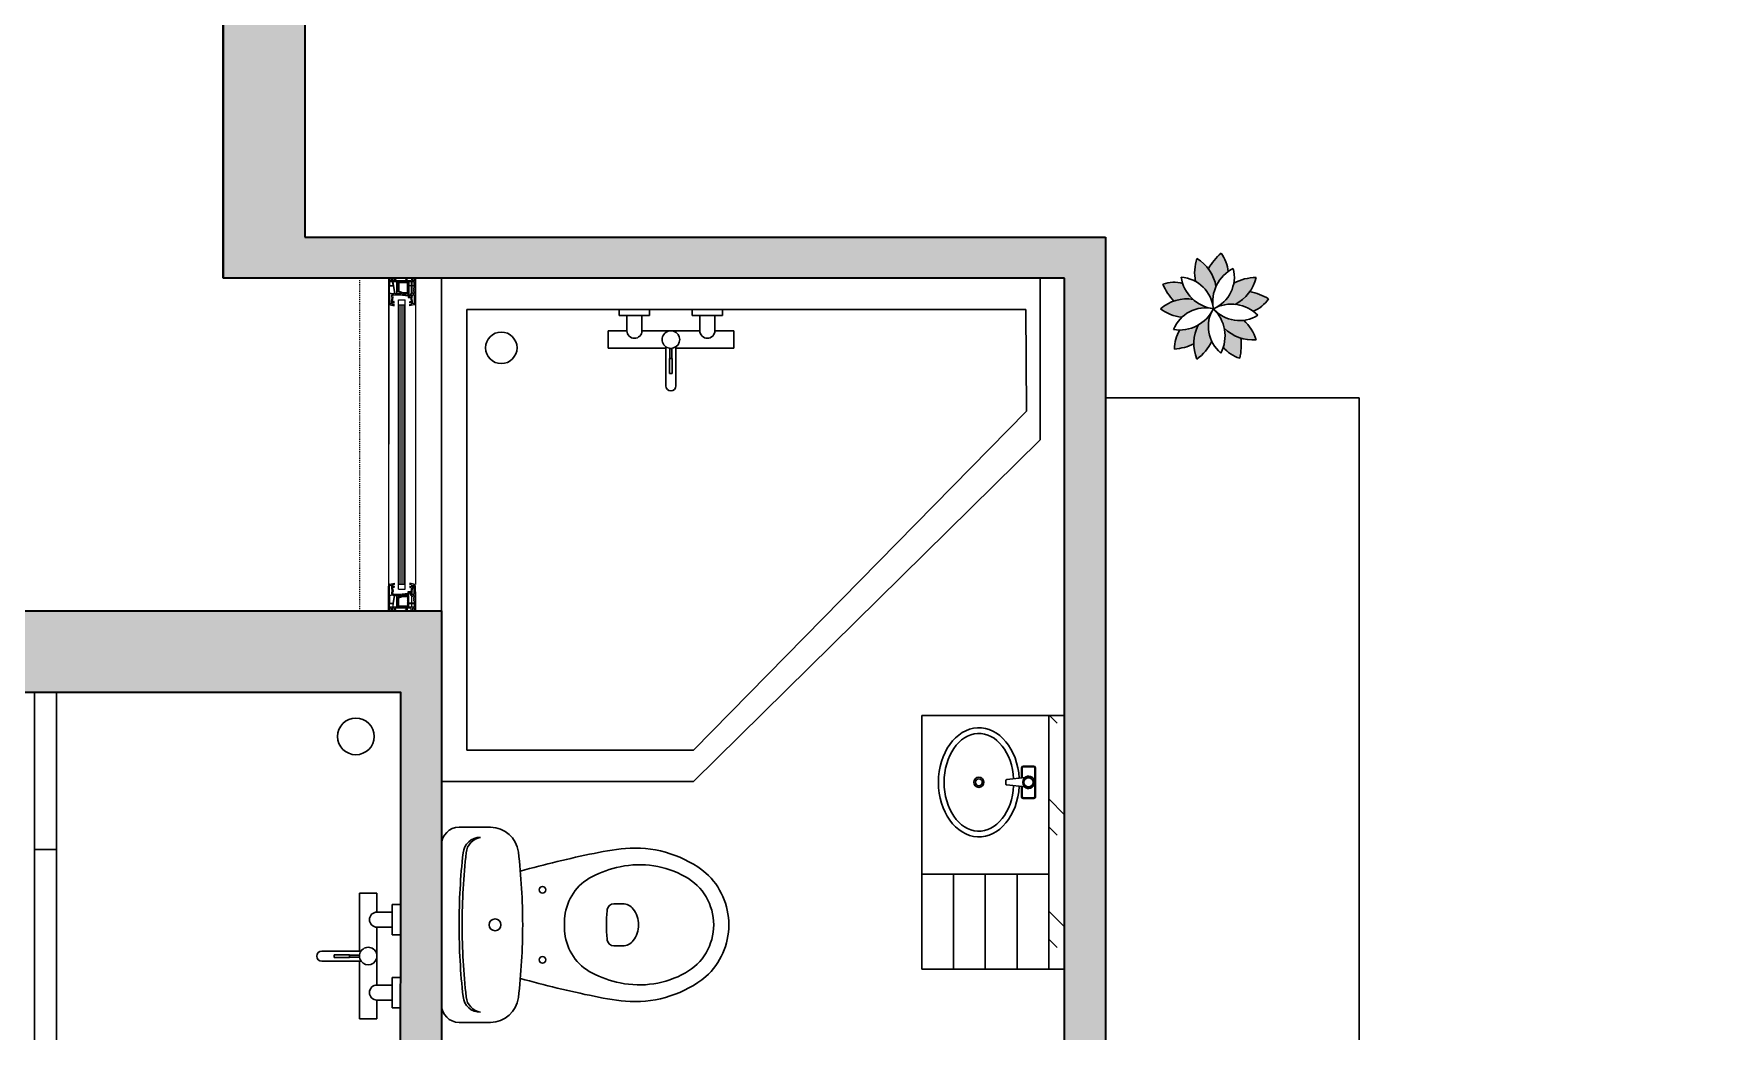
# Model space of a CAD drawing. Header units: millimetres. Extents: x 2258 to 5600, y 711 to 2563.
# Drawn here: x 2517.4 to 2677.2, y 2214.3 to 2308.7 of the extents above; entities that cross this region are included whole.
import ezdxf

# ---------------------------------------------------------------- set-up
doc = ezdxf.new("R2010")
doc.units = ezdxf.units.MM
doc.linetypes.add('HIDDENX2', pattern=[0.75, 0.5, -0.25])
for name, color, linetype, lineweight in [('HAT', 8, 'Continuous', 18), ('PQI-A-HIDN', 31, 'HIDDENX2', 9), ('PQI-A-IN-ELEV', 245, 'Continuous', 9), ('PQI-A-IN-FURN', 39, 'Continuous', 13), ('PQI-A-WALL', 30, 'Continuous', 50), ('PQI-A-WIN', 140, 'Continuous', 13), ('WAL', 7, 'Continuous', 30)]:
    doc.layers.add(name, color=color, linetype=linetype, lineweight=lineweight)

# ---------------------------------------------------------------- blocks, each defined once
blk = doc.blocks.new('*U98')
at = {"ltscale": 10}
for p, q in [((-197.6, 33.1), (-244.6, 33.1)), ((-244.6, 33.1), (-244.6, 31.2)), ((-244.6, 33.1), (-184, 33.1)), ((-244.6, 31.2), (-242.4, 30.4)), ((-242.4, 25.9), (-244.6, 25.1)), ((-244.6, 25.1), (-244.6, 23.6)), ((-244.6, 12.1), (-244.6, 9.6)), ((-244.1, 23.1), (-238.6, 23.1)), ((-238.6, 12.6), (-244.1, 12.6)), ((-243.6, 8.6), (-242.1, 8.6)), ((-242.1, 8.6), (-242.1, 10.6)), ((-242.1, 10.6), (-238.6, 10.6)), ((-240.6, 30.7), (-238.6, 30.7)), ((-238.6, 25.6), (-240.6, 25.6)), ((-238.1, 30.2), (-238.1, 26.1)), ((-238.1, 22.6), (-238.1, 13.1)), ((-238.1, 10.1), (-238.1, -15.9)), ((-235.5, 23.2), (-235.5, 16.9)), ((-235.5, 15.7), (-235.5, -11.7)), ((-226.5, 23.5), (-235.2, 23.5)), ((-235.2, 16.6), (-226.5, 16.6)), ((-206.7, 16), (-235.2, 16)), ((-226.2, 16.9), (-226.2, 23.2)), ((-225.6, 23.2), (-225.6, 16.9)), ((-206.7, 23.5), (-225.3, 23.5)), ((-225.3, 16.6), (-203, 16.6)), ((-206.4, 13.9), (-206.4, 15.7)), ((-206.4, -2.2), (-204.9, 1.7)), ((-205.7, 7.9), (-204.1, 7.9)), ((-204.6, 6.4), (-205.7, 6.4)), ((-205.6, 15.7), (-205.6, 13.9)), ((-203.5, 16), (-205.3, 16)), ((-204.9, 1.7), (-204.6, 6.4)), ((-203.8, 23.3), (-203.8, 30.2)), ((-203.8, 30.2), (-184, 30.2)), ((-203.8, 8.2), (-203.2, 15.7)), ((-203.8, -2.6), (-202.4, 1.1)), ((-201.8, 22.8), (-203.3, 22.8)), ((-201.5, 20.2), (-203.3, 20.2)), ((-202.4, 1.1), (-200.7, 15.1)), ((-201.8, 22.8), (-196.2, 24.4)), ((-199.9, 20.7), (-201.4, 20.3)), ((-200.1, 15.6), (-197.2, 15.1)), ((-199.2, 18.4), (-199.2, 20.2)), ((-196.5, 24.5), (-197.8, 25.1)), ((-188.5, 23.3), (-196.6, 21.8)), ((-196.6, 15.6), (-196.6, 21.8)), ((-187.8, 25.9), (-196.2, 24.4)), ((517.2, 8), (-191.3, 8)), ((-191.3, -8), (-191.3, 8)), ((-187.1, 19.5), (-188, 22.9)), ((-181.6, 25.9), (-187.7, 25.9)), ((-184.3, 19.1), (-186.6, 19.1)), ((-185.8, 23.1), (-185.2, 20.9)), ((-181.9, 23.7), (-185.3, 23.7)), ((-184.9, 20.6), (-183.9, 20.6)), ((-183.7, 20.2), (-184.3, 19.1)), ((-181.9, 28.6), (-181.3, 26.3)), ((-180, 19.1), (-180.6, 20.2)), ((-180.3, 20.6), (-179.4, 20.6)), ((-176.9, 19.1), (-180, 19.1)), ((-179.3, -8), (-179.3, 8)), ((-179.1, 29.4), (-176.7, 19.5)), ((505, 29.4), (502.5, 19.5)), ((502.8, 19.1), (505.9, 19.1)), ((505.2, -8), (505.2, 8)), ((506.2, 20.6), (505.3, 20.6)), ((505.9, 19.1), (506.5, 20.2)), ((507.8, 28.6), (507.2, 26.3)), ((507.5, 25.9), (513.6, 25.9)), ((507.8, 23.7), (511.2, 23.7)), ((509.6, 20.2), (510.2, 19.1)), ((570.5, 33.1), (509.8, 33.1)), ((529.7, 30.2), (509.8, 30.2)), ((510.8, 20.6), (509.8, 20.6)), ((510.2, 19.1), (512.5, 19.1)), ((511.6, 23.1), (511.1, 20.9)), ((513, 19.5), (513.8, 22.9)), ((513.7, 25.9), (522.1, 24.4)), ((514.4, 23.3), (522.5, 21.8)), ((517.2, -8), (517.2, 8)), ((527.7, 22.8), (522.1, 24.4)), ((522.4, 24.5), (523.7, 25.1)), ((522.5, 15.6), (522.5, 21.8)), ((526, 15.6), (523.1, 15.1)), ((523.5, 33.1), (570.5, 33.1)), ((525.1, 18.4), (525.1, 20.2)), ((525.8, 20.7), (527.3, 20.3)), ((528.2, 1.1), (526.6, 15.1)), ((527.4, 20.2), (529.2, 20.2)), ((527.7, 22.8), (529.2, 22.8)), ((529.7, -2.6), (528.2, 1.1)), ((551.2, 16.6), (528.9, 16.6)), ((529.6, 8.2), (529.1, 15.7)), ((529.4, 16), (531.2, 16)), ((529.7, 23.3), (529.7, 30.2)), ((531.6, 7.9), (529.9, 7.9)), ((530.5, 6.4), (531.6, 6.4)), ((530.8, 1.7), (530.5, 6.4)), ((532.3, -2.2), (530.8, 1.7)), ((531.5, 15.7), (531.5, 13.9)), ((532.3, 13.9), (532.3, 15.7)), ((532.6, 23.5), (551.2, 23.5)), ((532.6, 16), (561.1, 16)), ((551.5, 23.2), (551.5, 16.9)), ((552.1, 16.9), (552.1, 23.2)), ((552.4, 23.5), (561.1, 23.5)), ((561.1, 16.6), (552.4, 16.6)), ((561.4, 23.2), (561.4, 16.9)), ((561.4, 15.7), (561.4, -11.7)), ((564, 30.2), (564, 26.1)), ((564, 22.6), (564, 13.1)), ((564, 10.1), (564, -15.9)), ((566.5, 30.7), (564.5, 30.7)), ((564.5, 25.6), (566.5, 25.6)), ((570, 23.1), (564.5, 23.1)), ((564.5, 12.6), (570, 12.6)), ((568, 10.6), (564.5, 10.6)), ((568, 8.6), (568, 10.6)), ((569.5, 8.6), (568, 8.6)), ((570.5, 31.2), (568.3, 30.4)), ((568.3, 25.9), (570.5, 25.1)), ((570.5, 33.1), (570.5, 31.2)), ((570.5, 25.1), (570.5, 23.6)), ((570.5, 12.1), (570.5, 9.6)), ((-244.6, -15.4), (-244.6, -17.8)), ((-244.6, -17.8), (-242.4, -18.6)), ((-242.4, -23.1), (-244.6, -23.9)), ((-244.6, -23.9), (-244.6, -24.8)), ((-244.6, -24.8), (-242.4, -25.6)), ((-242.4, -30.1), (-244.6, -30.9)), ((-244.6, -30.9), (-244.6, -32.9)), ((-244.6, -32.9), (-184, -32.9)), ((-242.1, -14.4), (-243.6, -14.4)), ((-242.1, -16.4), (-242.1, -14.4)), ((-238.6, -16.4), (-242.1, -16.4)), ((-240.6, -18.4), (-238.6, -18.4)), ((-238.6, -23.4), (-240.6, -23.4)), ((-240.6, -25.4), (-238.6, -25.4)), ((-238.6, -30.4), (-240.6, -30.4)), ((-238.1, -18.9), (-238.1, -22.9)), ((-238.1, -25.9), (-238.1, -29.9)), ((-235.5, -12.9), (-235.5, -22.1)), ((-235.2, -12), (-226.5, -12)), ((-206.7, -12.6), (-235.2, -12.6)), ((-235.2, -22.4), (-206.7, -16.9)), ((-226.2, -11.7), (-226.2, -10.3)), ((-225.6, -10.3), (-225.6, -11.7)), ((-225.3, -12), (-206.7, -12)), ((-205.5, -23.3), (-206.6, -29.6)), ((-206.4, -11.7), (-206.4, -2.3)), ((-206.4, -16.6), (-206.4, -12.9)), ((-206.3, -30), (-184, -30)), ((-203.8, -19.4), (-203.8, -2.8)), ((-196.9, -21.6), (-198.9, -22.5)), ((-196.5, -24.2), (-197.8, -24.8)), ((-188.5, -23), (-196.6, -21.6)), ((-187.8, -25.7), (-196.2, -24.2)), ((517.2, -8), (-191.3, -8)), ((-187.1, -19.2), (-188, -22.6)), ((-181.6, -25.7), (-187.7, -25.7)), ((-184.3, -18.9), (-186.6, -18.9)), ((-185.8, -22.8), (-185.2, -20.6)), ((-181.9, -23.5), (-185.3, -23.5)), ((-184.9, -20.4), (-183.9, -20.4)), ((-183.7, -19.9), (-184.3, -18.9)), ((-181.9, -28.4), (-181.3, -26)), ((-180, -18.9), (-180.6, -19.9)), ((-180.3, -20.4), (-179.4, -20.4)), ((-176.9, -18.9), (-180, -18.9)), ((-179.1, -29.1), (-176.7, -19.2)), ((505, -29.1), (502.5, -19.2)), ((502.8, -18.9), (505.9, -18.9)), ((506.2, -20.4), (505.3, -20.4)), ((505.9, -18.9), (506.5, -19.9)), ((507.8, -28.4), (507.2, -26)), ((507.5, -25.7), (513.6, -25.7)), ((507.8, -23.5), (511.2, -23.5)), ((509.6, -19.9), (510.2, -18.9)), ((510.8, -20.4), (509.8, -20.4)), ((532.2, -30), (509.8, -30)), ((570.5, -32.9), (509.8, -32.9)), ((510.2, -18.9), (512.5, -18.9)), ((511.6, -22.8), (511.1, -20.6)), ((513, -19.2), (513.8, -22.6)), ((513.7, -25.7), (522.1, -24.2)), ((514.4, -23), (522.4, -21.6)), ((522.4, -24.2), (523.7, -24.8)), ((522.7, -21.6), (524.8, -22.5)), ((529.7, -19.4), (529.7, -2.8)), ((531.4, -23.3), (532.5, -29.6)), ((532.3, -11.7), (532.3, -2.3)), ((532.3, -16.6), (532.3, -12.9)), ((551.2, -12), (532.6, -12)), ((532.6, -12.6), (561.1, -12.6)), ((561.1, -22.4), (532.6, -16.9)), ((551.5, -10.3), (551.5, -11.7)), ((552.1, -11.7), (552.1, -10.3)), ((561.1, -12), (552.4, -12)), ((561.4, -12.9), (561.4, -22.1)), ((564, -18.9), (564, -22.9)), ((564, -25.9), (564, -29.9)), ((564.5, -16.4), (568, -16.4)), ((566.5, -18.4), (564.5, -18.4)), ((564.5, -23.4), (566.5, -23.4)), ((566.5, -25.4), (564.5, -25.4)), ((564.5, -30.4), (566.5, -30.4)), ((568, -16.4), (568, -14.4)), ((568, -14.4), (569.5, -14.4)), ((570.5, -17.8), (568.3, -18.6)), ((568.3, -23.1), (570.5, -23.9)), ((570.5, -24.8), (568.3, -25.6)), ((568.3, -30.1), (570.5, -30.9)), ((570.5, -15.4), (570.5, -17.8)), ((570.5, -23.9), (570.5, -24.8)), ((570.5, -30.9), (570.5, -32.9))]:
    blk.add_line(p, q, dxfattribs=at)
for p, q in [((-235.5, 29.9), (-235.5, 24.4)), ((-226.5, 30.2), (-235.2, 30.2)), ((-235.2, 24.1), (-226.5, 24.1)), ((-235, 15.5), (-209.7, 15.5)), ((-235, 13.5), (-235, 15.5)), ((-235, 14.4), (-234, 15.5)), ((-235, 13.1), (-233, 15.1)), ((-235, 11.7), (-233, 13.7)), ((-209.7, 13.5), (-235, 13.5)), ((-235, -6.8), (-235, 13.2)), ((-235, 13.2), (-233, 13.2)), ((-235, 13), (-234.8, 13.2)), ((-235, 11.6), (-233.4, 13.2)), ((-235, 10.2), (-233, 12.2)), ((-235, 10.1), (-233, 12.1)), ((-235, 8.8), (-233, 10.8)), ((-235, 8.7), (-233, 10.7)), ((-235, 7.4), (-233, 9.4)), ((-235, 7.3), (-233, 9.3)), ((-235, 6), (-233, 8)), ((-235, 4.6), (-233, 6.6)), ((-235, 3.2), (-233, 5.2)), ((-235, 1.8), (-233, 3.8)), ((-235, 0.3), (-233, 2.3)), ((-235, -1.1), (-233, 0.9)), ((-234.5, 13.5), (-232.5, 15.5)), ((-233.1, 13.5), (-231.1, 15.5)), ((-233, 13.2), (-233, -6.8)), ((-231.7, 13.5), (-229.7, 15.5)), ((-230.3, 13.5), (-228.3, 15.5)), ((-228.9, 13.5), (-226.9, 15.5)), ((-227.5, 13.5), (-225.5, 15.5)), ((-226.2, 24.4), (-226.2, 29.9)), ((-226.1, 13.5), (-224.1, 15.5)), ((-225.6, 29.9), (-225.6, 24.4)), ((-219.6, 30.2), (-225.3, 30.2)), ((-225.3, 24.1), (-206.7, 24.1)), ((-224.6, 13.5), (-222.6, 15.5)), ((-223.2, 13.5), (-221.2, 15.5)), ((-221.8, 13.5), (-219.8, 15.5)), ((-220.4, 13.5), (-218.4, 15.5)), ((-219.6, 29.6), (-219.6, 30.2)), ((-219, 13.5), (-217, 15.5)), ((-217.6, 13.5), (-215.6, 15.5)), ((-214.6, 30.2), (-216.6, 30.2)), ((-216.6, 30.2), (-216.6, 29.6)), ((-216.2, 13.5), (-214.2, 15.5)), ((-214.7, 13.5), (-212.7, 15.5)), ((-214.6, 29.6), (-214.6, 30.2)), ((-213.3, 13.5), (-211.3, 15.5)), ((-212.2, -7.1), (-209.1, 2.7)), ((-211.9, 13.5), (-209.9, 15.5)), ((-206.7, 30.2), (-211.6, 30.2)), ((-211.6, 30.2), (-211.6, 29.6)), ((-210.6, -2.1), (-207.5, 1)), ((-210.5, 13.5), (-208.7, 15.3)), ((-207.2, 2), (-210.3, -7.7)), ((-209.9, 0), (-207, 2.9)), ((-209.3, 13.3), (-207.9, 14.7)), ((-209.3, 13.3), (-207.9, 14.7)), ((-209.3, 2.1), (-207, 4.3)), ((-209, 12.2), (-207, 14.2)), ((-209, 12.1), (-207.3, 13.9)), ((-209, 2.9), (-209, 12.8)), ((-209, 10.8), (-207, 12.8)), ((-209, 10.7), (-207, 12.7)), ((-209, 9.4), (-207, 11.4)), ((-209, 9.3), (-207, 11.3)), ((-209, 8), (-207, 10)), ((-209, 7.9), (-207, 9.9)), ((-209, 6.5), (-207, 8.5)), ((-209, 6.4), (-207, 8.4)), ((-209, 5.1), (-207, 7.1)), ((-209, 3.7), (-207, 5.7)), ((-207, 12.8), (-207, 2.9)), ((-206.9, 27.6), (-206.7, 27.6)), ((-206.7, 24.6), (-206.9, 24.6)), ((-206.4, 27.9), (-206.4, 29.9)), ((532.3, 27.9), (532.3, 29.9)), ((532.6, 30.2), (537.5, 30.2)), ((532.8, 27.6), (532.6, 27.6)), ((532.6, 24.6), (532.8, 24.6)), ((551.2, 24.1), (532.6, 24.1)), ((534.9, 12.2), (532.9, 14.2)), ((532.9, 12.8), (532.9, 2.9)), ((534.9, 10.8), (532.9, 12.8)), ((534.9, 10.7), (532.9, 12.7)), ((534.9, 9.4), (532.9, 11.4)), ((534.9, 9.3), (532.9, 11.3)), ((534.9, 8), (532.9, 10)), ((534.9, 7.9), (532.9, 9.9)), ((534.9, 6.5), (532.9, 8.5)), ((534.9, 6.4), (532.9, 8.4)), ((534.9, 5.1), (532.9, 7.1)), ((534.9, 3.7), (532.9, 5.7)), ((535.1, 2.1), (532.9, 4.3)), ((535.8, 0), (532.9, 2.9)), ((533.1, 2), (536.2, -7.7)), ((534.9, 12.1), (533.2, 13.9)), ((536.5, -2.1), (533.4, 1)), ((535.2, 13.3), (533.7, 14.7)), ((535.2, 13.3), (533.8, 14.7)), ((536.4, 13.5), (534.6, 15.3)), ((534.9, 2.9), (534.9, 12.8)), ((538.1, -7.1), (535, 2.7)), ((560.9, 15.5), (535.6, 15.5)), ((535.6, 13.5), (560.9, 13.5)), ((537.8, 13.5), (535.8, 15.5)), ((539.2, 13.5), (537.2, 15.5)), ((537.5, 30.2), (537.5, 29.6)), ((540.6, 13.5), (538.6, 15.5)), ((542, 13.5), (540, 15.5)), ((540.5, 29.6), (540.5, 30.2)), ((540.5, 30.2), (542.5, 30.2)), ((543.5, 13.5), (541.5, 15.5)), ((542.5, 30.2), (542.5, 29.6)), ((544.9, 13.5), (542.9, 15.5)), ((546.3, 13.5), (544.3, 15.5)), ((545.5, 29.6), (545.5, 30.2)), ((545.5, 30.2), (551.2, 30.2)), ((547.7, 13.5), (545.7, 15.5)), ((549.1, 13.5), (547.1, 15.5)), ((550.5, 13.5), (548.5, 15.5)), ((551.9, 13.5), (549.9, 15.5)), ((553.4, 13.5), (551.4, 15.5)), ((551.5, 29.9), (551.5, 24.4)), ((552.1, 24.4), (552.1, 29.9)), ((552.4, 30.2), (561.1, 30.2)), ((561.1, 24.1), (552.4, 24.1)), ((554.8, 13.5), (552.8, 15.5)), ((556.2, 13.5), (554.2, 15.5)), ((557.6, 13.5), (555.6, 15.5)), ((559, 13.5), (557, 15.5)), ((560.4, 13.5), (558.4, 15.5)), ((560.9, 13.1), (558.9, 15.1)), ((560.9, 11.7), (558.9, 13.7)), ((560.9, 13.2), (558.9, 13.2)), ((558.9, 13.2), (558.9, -6.8)), ((560.9, 10.2), (558.9, 12.2)), ((560.9, 10.1), (558.9, 12.1)), ((560.9, 8.8), (558.9, 10.8)), ((560.9, 8.7), (558.9, 10.7)), ((560.9, 7.4), (558.9, 9.4)), ((560.9, 7.3), (558.9, 9.3)), ((560.9, 6), (558.9, 8)), ((560.9, 4.6), (558.9, 6.6)), ((560.9, 3.2), (558.9, 5.2)), ((560.9, 1.8), (558.9, 3.8)), ((560.9, 0.3), (558.9, 2.3)), ((560.9, -1.1), (558.9, 0.9)), ((560.9, 11.6), (559.3, 13.2)), ((560.9, 14.4), (559.8, 15.5)), ((560.9, 13), (560.7, 13.2)), ((560.9, 13.5), (560.9, 15.5)), ((560.9, -6.8), (560.9, 13.2)), ((561.4, 29.9), (561.4, 24.4)), ((-235.5, -23.6), (-235.5, -29.7)), ((-226.9, -21.7), (-235.3, -23.3)), ((-235.2, -30), (-226.8, -30)), ((-235, -2.5), (-233, -0.5)), ((-235, -3.9), (-233, -1.9)), ((-235, -5.3), (-233, -3.3)), ((-235, -6.7), (-233, -4.7)), ((-234.8, -7.9), (-233, -6.1)), ((-234.2, -8.8), (-232.8, -7.3)), ((-233.4, -9.3), (-231.6, -7.5)), ((-232.3, -7.5), (-212.9, -7.5)), ((-212.9, -9.5), (-232.3, -9.5)), ((-232.2, -9.5), (-230.2, -7.5)), ((-230.8, -9.5), (-228.8, -7.5)), ((-229.4, -9.5), (-227.4, -7.5)), ((-228, -9.5), (-226, -7.5)), ((-226.5, -9.5), (-224.5, -7.5)), ((-226.5, -29.7), (-226.5, -22)), ((-225.6, -29.7), (-225.6, -21.7)), ((-225.4, -21.4), (-206.8, -17.8)), ((-207.6, -30), (-225.3, -30)), ((-225.1, -9.5), (-223.1, -7.5)), ((-223.7, -9.5), (-221.7, -7.5)), ((-222.3, -9.5), (-220.3, -7.5)), ((-220.9, -9.5), (-218.9, -7.5)), ((-219.5, -9.5), (-217.5, -7.5)), ((-218.1, -9.5), (-216.1, -7.5)), ((-216.6, -9.5), (-214.6, -7.5)), ((-215.2, -9.5), (-213.2, -7.5)), ((-213.8, -9.5), (-209.6, -5.3)), ((-212.3, -9.5), (-210.2, -7.4)), ((-212, -6.3), (-208.9, -3.2)), ((-211.3, -4.2), (-208.2, -1.1)), ((-205.9, -22), (-207.3, -29.7)), ((-206.4, -18.1), (-206.4, -19.4)), ((531.8, -22), (533.1, -29.7)), ((532.3, -18.1), (532.3, -19.4)), ((551.3, -21.4), (532.7, -17.8)), ((533.4, -30), (551.2, -30)), ((537.2, -4.2), (534.1, -1.1)), ((537.9, -6.3), (534.8, -3.2)), ((539.7, -9.5), (535.4, -5.3)), ((538.2, -9.5), (536.1, -7.4)), ((558.2, -7.5), (538.8, -7.5)), ((538.8, -9.5), (558.2, -9.5)), ((541.1, -9.5), (539.1, -7.5)), ((542.5, -9.5), (540.5, -7.5)), ((543.9, -9.5), (541.9, -7.5)), ((545.3, -9.5), (543.3, -7.5)), ((546.8, -9.5), (544.8, -7.5)), ((548.2, -9.5), (546.2, -7.5)), ((549.6, -9.5), (547.6, -7.5)), ((551, -9.5), (549, -7.5)), ((552.4, -9.5), (550.4, -7.5)), ((551.5, -29.7), (551.5, -21.7)), ((553.8, -9.5), (551.8, -7.5)), ((552.4, -29.7), (552.4, -22)), ((561.1, -30), (552.7, -30)), ((552.8, -21.7), (561.2, -23.3)), ((555.2, -9.5), (553.2, -7.5)), ((556.7, -9.5), (554.7, -7.5)), ((558.1, -9.5), (556.1, -7.5)), ((559.3, -9.3), (557.5, -7.5)), ((560.1, -8.8), (558.7, -7.3)), ((560.9, -2.5), (558.9, -0.5)), ((560.9, -3.9), (558.9, -1.9)), ((560.9, -5.3), (558.9, -3.3)), ((560.9, -6.7), (558.9, -4.7)), ((560.7, -7.9), (558.9, -6.1)), ((561.4, -23.6), (561.4, -29.7))]:
    blk.add_line(p, q)
at = {"ltscale": 100}
for p, q in [((-179.3, 5), (505.2, 5)), ((-179.3, 0), (505.2, 0)), ((-179.3, -5), (505.2, -5))]:
    blk.add_line(p, q, dxfattribs=at)
at = {"ltscale": 10}
for centre, radius, start, end in [((-244.1, 23.6), 0.5, 180, 270), ((-244.1, 12.1), 0.5, 90, 180), ((-243.6, 9.6), 1, 180, 270), ((-242.1, 31.4), 1, 250, 293.8955), ((-242.1, 24.9), 1, 66.1045, 110), ((-240.6, 28.2), 2.5, 90, 113.8955), ((-240.6, 28.1), 2.5, 246.1045, 270), ((-238.6, 30.2), 0.5, 0, 90), ((-238.6, 26.1), 0.5, 270, 0), ((-238.6, 22.6), 0.5, 0, 90), ((-238.6, 13.1), 0.5, 270, 0), ((-238.6, 10.1), 0.5, 0, 90), ((-235.2, 23.2), 0.3, 90, 180), ((-235.2, 16.9), 0.3, 180, 270), ((-235.2, 15.7), 0.3, 90, 180), ((-226.5, 23.2), 0.3, 0, 90), ((-226.5, 16.9), 0.3, 270, 360), ((-225.3, 23.2), 0.3, 90, 180), ((-225.3, 16.9), 0.3, 180, 270), ((-206.7, 23.2), 0.3, 1.6854, 90), ((-206.7, 15.7), 0.3, 0, 90), ((-203.3, 23.3), 3.1, 181.6854, 270), ((-206, 13.9), 0.4, 180, 0), ((-205.7, 7.1), 0.75, 90, 270), ((-205.3, 15.7), 0.3, 90, 180), ((-204.1, 8.2), 0.3, 270, 356), ((-200.3, 19.6), 6, 65.2313, 125.6853), ((-203.3, 23.3), 0.5, 180, 270), ((-203.5, 15.7), 0.3, 356, 90), ((-203, 16.9), 0.3, 270, 326.3748), ((-200.2, 15.1), 3.1, 79.1758, 146.3748), ((-201.5, 20.7), 0.5, 270, 286), ((-200.2, 15.1), 0.5, 82, 176), ((-199.7, 20.2), 0.5, 0, 106), ((-199.5, 18.4), 0.3, 259.1758, 0), ((-197.1, 15.6), 0.5, 261.547, 0), ((-196.3, 24.9), 0.5, 245.2313, 280), ((-188.5, 22.8), 0.5, 14, 100), ((-187.7, 25.4), 0.5, 90, 100), ((-187.7, 25.4), 0.5, 90, 100), ((-186.6, 19.6), 0.5, 194, 270), ((-185.3, 23.2), 0.5, 90, 194), ((-184.9, 20.9), 0.3, 194, 270), ((-184, 28.1), 5, 14, 90), ((-184, 28.1), 2.1, 14, 90), ((-183.9, 20.3), 0.3, 330, 90), ((-181.9, 20.9), 2.8, 0, 90), ((-181.6, 26.2), 0.3, 270, 14), ((-180.3, 20.3), 0.3, 90, 210), ((-179.4, 20.9), 0.3, 270, 0), ((-176.9, 19.4), 0.3, 270, 14), ((502.8, 19.4), 0.3, 166, 270), ((509.8, 28.1), 5, 90, 166), ((507.8, 20.9), 2.8, 90, 180), ((505.3, 20.9), 0.3, 180, 270), ((506.2, 20.3), 0.3, 330, 90), ((507.5, 26.2), 0.3, 166, 270), ((509.8, 28.1), 2.1, 90, 166), ((509.8, 20.3), 0.3, 90, 210), ((510.8, 20.9), 0.3, 270, 346), ((511.2, 23.2), 0.5, 346, 90), ((512.5, 19.6), 0.5, 270, 346), ((513.6, 25.4), 0.5, 80, 90), ((513.6, 25.4), 0.5, 80, 90), ((514.3, 22.8), 0.5, 80, 166), ((522.2, 24.9), 0.5, 260, 294.7687), ((523, 15.6), 0.5, 180, 278.453), ((526.2, 19.6), 6, 54.3147, 114.7687), ((525.6, 20.2), 0.5, 74, 180), ((525.4, 18.4), 0.3, 180, 280.8242), ((526.1, 15.1), 3.1, 33.6252, 100.8242), ((526.1, 15.1), 0.5, 4, 98), ((527.4, 20.7), 0.5, 254, 270), ((528.9, 16.9), 0.3, 213.6252, 270), ((529.4, 15.7), 0.3, 90, 184), ((529.2, 23.3), 0.5, 270, 0), ((529.2, 23.3), 3.1, 270, 358.3146), ((529.9, 8.2), 0.3, 184, 270), ((531.2, 15.7), 0.3, 0, 90), ((531.9, 13.9), 0.4, 180, 0), ((531.6, 7.1), 0.75, 270, 90), ((532.6, 23.2), 0.3, 90, 178.3146), ((532.6, 15.7), 0.3, 90, 180), ((551.2, 23.2), 0.3, 0, 90), ((551.2, 16.9), 0.3, 270, 0), ((552.4, 23.2), 0.3, 90, 180), ((552.4, 16.9), 0.3, 180, 270), ((561.1, 23.2), 0.3, 0, 90), ((561.1, 16.9), 0.3, 270, 360), ((561.1, 15.7), 0.3, 0, 90), ((564.5, 30.2), 0.5, 90, 180), ((564.5, 26.1), 0.5, 180, 270), ((564.5, 22.6), 0.5, 90, 180), ((564.5, 13.1), 0.5, 180, 270), ((564.5, 10.1), 0.5, 90, 180), ((566.5, 28.2), 2.5, 66.1045, 90), ((566.5, 28.1), 2.5, 270, 293.8955), ((567.9, 31.4), 1, 246.1045, 290), ((567.9, 24.9), 1, 70, 113.8955), ((569.5, 9.6), 1, 270, 0), ((570, 23.6), 0.5, 270, 0), ((570, 12.1), 0.5, 0, 90), ((-243.6, -15.4), 1, 90, 180), ((-242.1, -17.7), 1, 250, 293.8955), ((-242.1, -24.1), 1, 66.1045, 110), ((-242.1, -24.7), 1, 250, 293.8955), ((-242.1, -31.1), 1, 66.1045, 110), ((-240.6, -20.9), 2.5, 90, 113.8955), ((-240.6, -20.9), 2.5, 246.1045, 270), ((-240.6, -27.9), 2.5, 90, 113.8955), ((-240.6, -27.9), 2.5, 246.1045, 270), ((-238.6, -15.9), 0.5, 270, 0), ((-238.6, -18.9), 0.5, 0, 90), ((-238.6, -22.9), 0.5, 270, 0), ((-238.6, -25.9), 0.5, 0, 90), ((-238.6, -29.9), 0.5, 270, 0), ((-235.2, -11.7), 0.3, 180, 270), ((-235.2, -12.9), 0.3, 90, 180), ((-235.2, -22.1), 0.3, 180, 280.8928), ((-226.5, -11.7), 0.3, 270, 0), ((-225.9, -10.3), 0.3, 90, 180), ((-225.9, -10.3), 0.3, 0, 90), ((-225.3, -11.7), 0.3, 180, 270), ((-206.7, -11.7), 0.3, 270, 0), ((-206.7, -12.9), 0.3, 0, 90), ((-206.7, -16.6), 0.3, 280.8928, 0), ((-206.3, -29.7), 0.3, 170, 270), ((-206.1, -2.3), 0.3, 159, 180), ((-205.2, -23.3), 0.3, 39.1553, 170), ((-200.3, -19.4), 6, 219.1553, 294.7687), ((-203.3, -2.8), 0.5, 159, 180), ((-200.3, -19.4), 3.5, 180, 294.7236), ((-196.6, -22.1), 0.5, 80, 114.7236), ((-196.3, -24.7), 0.5, 80, 114.7687), ((-188.5, -22.5), 0.5, 260, 346), ((-187.7, -25.2), 0.5, 260, 270), ((-187.7, -25.2), 0.5, 260, 270), ((-186.6, -19.4), 0.5, 90, 166), ((-185.3, -23), 0.5, 166, 270), ((-184.9, -20.7), 0.3, 90, 166), ((-184, -27.9), 2.1, 270, 346), ((-184, -27.9), 5, 270, 346), ((-183.9, -20.1), 0.3, 270, 30), ((-181.9, -20.7), 2.8, 270, 0), ((-181.6, -26), 0.3, 346, 90), ((-180.3, -20.1), 0.3, 150, 270), ((-179.4, -20.7), 0.3, 0, 90), ((-176.9, -19.2), 0.3, 346, 90), ((502.8, -19.2), 0.3, 90, 194), ((505.3, -20.7), 0.3, 90, 180), ((507.8, -20.7), 2.8, 180, 270), ((509.8, -27.9), 5, 194, 270), ((506.2, -20.1), 0.3, 270, 30), ((507.5, -26), 0.3, 90, 194), ((509.8, -27.9), 2.1, 194, 270), ((509.8, -20.1), 0.3, 150, 270), ((510.8, -20.7), 0.3, 14, 90), ((511.2, -23), 0.5, 270, 14), ((512.5, -19.4), 0.5, 14, 90), ((513.6, -25.2), 0.5, 270, 280), ((513.6, -25.2), 0.5, 270, 280), ((514.3, -22.5), 0.5, 194, 280), ((522.2, -24.7), 0.5, 65.2313, 100), ((522.5, -22.1), 0.5, 65.2764, 100), ((526.2, -19.4), 6, 245.2313, 320.8447), ((526.2, -19.4), 3.5, 245.2764, 0), ((529.2, -2.8), 0.5, 360, 21), ((531.1, -23.3), 0.3, 10, 140.8447), ((532.2, -29.7), 0.3, 270, 10), ((532, -2.3), 0.3, 360, 21), ((532.6, -11.7), 0.3, 180, 270), ((532.6, -12.9), 0.3, 90, 180), ((532.6, -16.6), 0.3, 180, 259.1072), ((551.2, -11.7), 0.3, 270, 0), ((551.8, -10.3), 0.3, 90, 180), ((551.8, -10.3), 0.3, 0, 90), ((552.4, -11.7), 0.3, 180, 270), ((561.1, -11.7), 0.3, 270, 0), ((561.1, -12.9), 0.3, 0, 90), ((561.1, -22.1), 0.3, 259.1072, 0), ((564.5, -15.9), 0.5, 180, 270), ((564.5, -18.9), 0.5, 90, 180), ((564.5, -22.9), 0.5, 180, 270), ((564.5, -25.9), 0.5, 90, 180), ((564.5, -29.9), 0.5, 180, 270), ((566.5, -20.9), 2.5, 66.1045, 90), ((566.5, -20.9), 2.5, 270, 293.8955), ((566.5, -27.9), 2.5, 66.1045, 90), ((566.5, -27.9), 2.5, 270, 293.8955), ((567.9, -17.7), 1, 246.1045, 290), ((567.9, -24.1), 1, 70, 113.8955), ((567.9, -24.7), 1, 246.1045, 290), ((567.9, -31.1), 1, 70, 113.8955), ((569.5, -15.4), 1, 0, 90)]:
    blk.add_arc(centre, radius, start, end, dxfattribs=at)
for centre, radius, start, end in [((-235.2, 29.9), 0.3, 90, 180), ((-235.2, 24.4), 0.3, 180, 270), ((-226.5, 29.9), 0.3, 0, 90), ((-226.5, 24.4), 0.3, 270, 0), ((-225.3, 29.9), 0.3, 90, 180), ((-225.3, 24.4), 0.3, 180, 270), ((-218.1, 29.6), 1.5, 180, 0), ((-213.1, 29.6), 1.5, 180, 0), ((-209.7, 12.8), 2.7, 0, 90), ((-209.7, 12.8), 0.7, 0, 90), ((-209.7, 2.9), 0.7, 342, 360), ((-206.9, 26.1), 1.5, 90, 270), ((-209.7, 2.9), 2.7, 342, 0), ((-206.7, 29.9), 0.3, 0, 90), ((-206.7, 27.9), 0.3, 270, 0), ((-206.7, 24.4), 0.25, 270, 90), ((532.6, 29.9), 0.3, 90, 180), ((532.6, 27.9), 0.3, 180, 270), ((532.6, 24.4), 0.25, 90, 270), ((532.8, 26.1), 1.5, 270, 90), ((535.6, 12.8), 2.7, 90, 180), ((535.6, 2.9), 2.7, 180, 198), ((535.6, 12.8), 0.7, 90, 180), ((535.6, 2.9), 0.7, 180, 198), ((539, 29.6), 1.5, 180, 0), ((544, 29.6), 1.5, 180, 0), ((551.2, 29.9), 0.3, 0, 90), ((551.2, 24.4), 0.3, 270, 0), ((552.4, 29.9), 0.3, 90, 180), ((552.4, 24.4), 0.3, 180, 270), ((561.1, 29.9), 0.3, 0, 90), ((561.1, 24.4), 0.3, 270, 360), ((-235.2, -23.6), 0.3, 100.8928, 180), ((-235.2, -29.7), 0.3, 180, 270), ((-232.3, -6.8), 2.7, 180, 270), ((-232.3, -6.8), 0.7, 180, 270), ((-226.8, -22), 0.3, 0, 100.8928), ((-226.8, -29.7), 0.3, 270, 360), ((-225.3, -21.7), 0.3, 100.8928, 180), ((-225.3, -29.7), 0.3, 180, 270), ((-212.9, -6.8), 0.7, 270, 342), ((-212.9, -6.8), 2.7, 270, 342), ((-207.6, -29.7), 0.3, 270, 350), ((-206.7, -18.1), 0.3, 0, 100.8928), ((-200.3, -19.4), 6.1, 180, 203.7683), ((-206.2, -21.9), 0.3, 350, 23.7683), ((526.2, -19.4), 6.1, 336.2317, 0), ((532.1, -21.9), 0.3, 156.2317, 190), ((532.6, -18.1), 0.3, 79.1072, 180), ((533.4, -29.7), 0.3, 190, 270), ((538.8, -6.8), 2.7, 198, 270), ((538.8, -6.8), 0.7, 198, 270), ((551.2, -29.7), 0.3, 270, 0), ((551.2, -21.7), 0.3, 0, 79.1072), ((552.7, -22), 0.3, 79.1072, 180), ((552.7, -29.7), 0.3, 180, 270), ((558.2, -6.8), 2.7, 270, 0), ((558.2, -6.8), 0.7, 270, 0), ((561.1, -29.7), 0.3, 270, 0), ((561.1, -23.6), 0.3, 0, 79.1072)]:
    blk.add_arc(centre, radius, start, end)
at = {"layer": 'PQI-A-HIDN'}
for p, q in [((570.5, 97.1), (-244.6, 97.1)), ((570.5, -102.9), (-244.6, -102.9))]:
    blk.add_line(p, q, dxfattribs=at)
at = {"layer": 'PQI-A-IN-ELEV', "ltscale": 100}
for p, q in [((-184, 33.1), (505.9, 33.1)), ((-184, -32.9), (508.9, -32.9))]:
    blk.add_line(p, q, dxfattribs=at)

msp = doc.modelspace()

# ---------------------------------------------------------------- hatches: boundary and pattern name
at = {"layer": 'HAT', "lineweight": 30, "true_color": 0x58ba48}
h = msp.add_hatch(color=85, dxfattribs=at)
h.dxf.hatch_style = 1
h.paths.add_polyline_path([(2633.014, 2285.611, 0.1332645), (2630.897, 2285.071, -0.2243524), (2629.256, 2282.81, -0.128333), (2631.027, 2283.079, 0.2192647)])
h.paths.add_polyline_path([(2630.352, 2286.173, 0.147434), (2629.699, 2287.92, 0.0925071), (2628.496, 2286.446, -0.1209921), (2629.211, 2284.757, -0.1304106)])
h.paths.add_polyline_path([(2627.418, 2287.429, 0.1332644), (2627.277, 2285.249, -0.2243528), (2628.92, 2282.99, -0.1283333), (2629.211, 2284.757, 0.2192647)])
h.paths.add_polyline_path([(2624.197, 2284.99, 0.0925071), (2625.227, 2283.391, -0.120992), (2627.054, 2283.548, -0.1304105), (2626.06, 2285.071, 0.147434)])
h.paths.add_polyline_path([(2623.959, 2282.668, 0.1332644), (2625.989, 2281.861, -0.2243524), (2628.645, 2282.725, -0.128333), (2627.054, 2283.548, 0.2192646)])
h.paths.add_polyline_path([(2625.283, 2278.852, 0.0925071), (2627.123, 2279.337, -0.120992), (2627.537, 2281.124, -0.1304106), (2625.782, 2280.648, 0.1474339)])
h.paths.add_polyline_path([(2627.418, 2277.908, 0.1332644), (2628.813, 2279.589, -0.224352), (2628.811, 2282.382, -0.1283327), (2627.537, 2281.124, 0.2192646)])
h.paths.add_polyline_path([(2629.902, 2279.018, 0.1474341), (2631.457, 2277.988, 0.0925071), (2631.564, 2279.887, -0.120992), (2629.992, 2280.834, -0.1304106)])
h.paths.add_polyline_path([(2631.846, 2281.573, -0.2243524), (2629.189, 2282.434, -0.128333), (2629.992, 2280.834, 0.2192646), (2633.014, 2279.726, 0.1332644)])
h.paths.add_polyline_path([(2634.186, 2283.592, 0.0925071), (2632.413, 2284.281, -0.1209921), (2631.027, 2283.079, -0.1304105), (2632.726, 2282.432, 0.1474341)])
at = {"layer": 'HAT', "lineweight": 30, "true_color": 0x000000}
h = msp.add_hatch(color=18, dxfattribs=at)
h.dxf.hatch_style = 1
h.paths.add_polyline_path([(2516.292, 2187.449), (2517.353, 2187.449), (2517.353, 2183.573), (2577.138, 2183.571), (2577.138, 2181.644), (2581.002, 2181.644), (2581.002, 2183.57), (2584.958, 2183.57), (2584.958, 2187.432), (2586.019, 2187.432, -0.4059931), (2610.728, 2213.238), (2610.728, 2213.337, -0.4142136), (2610.883, 2213.492), (2612.119, 2213.492, -0.4142136), (2612.274, 2213.337), (2612.274, 2211.946), (2612.133, 2191.293), (2613.923, 2191.293), (2614.889, 2191.293), (2614.889, 2191.293), (2614.892, 2220.19), (2613.4, 2220.19), (2601.4, 2220.19), (2601.4, 2229.19), (2601.4, 2244.19), (2613.4, 2244.19), (2614.9, 2244.19), (2614.9, 2285.57), (2612.587, 2285.57), (2612.597, 2270.28), (2579.803, 2237.937), (2555.985, 2237.937), (2555.979, 2191.303), (2552.116, 2191.304), (2552.116, 2191.304), (2517.497, 2191.304), (2517.497, 2246.353), (2514.068, 2246.353), (2514.068, 2244.853), (2514.068, 2232.853), (2505.068, 2232.853), (2490.068, 2232.853), (2490.068, 2244.853), (2490.068, 2246.353), (2488.61, 2246.353), (2488.61, 2254.079), (2459.636, 2254.079), (2459.632, 2191.303), (2488.379, 2191.303), (2488.379, 2187.45), (2489.69, 2187.45), (2489.748, 2187.604, -0.4142136), (2489.884, 2187.74), (2489.884, 2187.798), (2490.038, 2187.798), (2490.038, 2189.21), (2490.193, 2189.21), (2490.194, 2211.964), (2490.039, 2211.964), (2490.039, 2213.355, -0.4142136), (2490.194, 2213.509), (2491.43, 2213.509, -0.4142136), (2491.585, 2213.355), (2491.585, 2213.256, -0.4059931)], flags=17)
h.paths.add_polyline_path([(2516.292, 2187.449), (2517.353, 2187.449), (2517.353, 2183.573), (2577.138, 2183.571), (2577.138, 2181.644), (2581.002, 2181.644), (2581.002, 2183.57), (2584.958, 2183.57), (2584.958, 2187.432), (2586.019, 2187.432, -0.4059931), (2610.728, 2213.238), (2610.728, 2213.492), (2612.274, 2213.492), (2612.274, 2211.946), (2612.133, 2191.293), (2613.923, 2191.293), (2614.889, 2191.293), (2614.889, 2191.293), (2614.892, 2220.19), (2613.4, 2220.19), (2601.4, 2220.19), (2601.4, 2244.19), (2613.4, 2244.19), (2614.9, 2244.19), (2614.9, 2285.57), (2612.587, 2285.57), (2612.597, 2270.28), (2579.803, 2237.937), (2555.985, 2237.937), (2555.979, 2191.303), (2552.116, 2191.304), (2552.116, 2191.304), (2517.497, 2191.304), (2517.497, 2246.353), (2514.068, 2246.353), (2514.068, 2244.853), (2514.068, 2232.853), (2490.068, 2232.853), (2490.068, 2244.853), (2490.068, 2246.353), (2488.61, 2246.353), (2488.61, 2254.079), (2459.636, 2254.079), (2459.632, 2191.303), (2488.379, 2191.303), (2488.379, 2187.45), (2489.69, 2187.45), (2489.69, 2187.798), (2490.038, 2187.798), (2490.038, 2189.21), (2490.194, 2211.964), (2490.039, 2211.964), (2490.039, 2213.509), (2491.585, 2213.509), (2491.585, 2213.256, -0.4059931)], flags=17)
h = msp.add_hatch(dxfattribs=at)
h.set_pattern_fill('GOST_GLASS', color=18, scale=1.25, angle=-90)
h.set_pattern_definition([(315, (1933.596, 1855.436), (-2e-15, -10.6066), [6.25, -8.75]), (315, (1933.596, 1852.7845), (-2e-15, -10.6066), [2.5, -12.5]), (315, (1936.2476, 1855.436), (-2e-15, -10.6066), [2.5, -12.5])])
h.paths.add_polyline_path([(2613.4, 2220.19), (2614.9, 2220.19), (2614.9, 2244.19), (2613.4, 2244.19)])
at = {"layer": 'PQI-A-IN-FURN', "true_color": 0x000000}
h = msp.add_hatch(color=18, dxfattribs=at)
h.dxf.hatch_style = 1
h.paths.add_polyline_path([(2854.354, 2341.911), (2854.354, 2349.637), (2814.491, 2349.657), (2814.491, 2318.365), (2818.353, 2318.365), (2818.355, 2341.93)], flags=17)
h.paths.add_polyline_path([(2825.686, 2427.842), (2807.878, 2442.68), (2859.317, 2504.412), (2794.617, 2558.324), (2788.681, 2563.27), (2784.229, 2557.928), (2770.009, 2540.862), (2775.945, 2535.916), (2790.165, 2552.982), (2849.523, 2503.522), (2802.536, 2447.131), (2743.178, 2496.592), (2753.688, 2509.205), (2747.752, 2514.151), (2717.953, 2478.388), (2723.888, 2473.442), (2738.726, 2491.249), (2815.892, 2426.951), (2766.432, 2367.593), (2689.266, 2431.891), (2694.212, 2437.827), (2688.276, 2442.773), (2668.369, 2418.881), (2674.305, 2413.935), (2684.815, 2426.549), (2744.173, 2377.089), (2697.186, 2320.698), (2637.828, 2370.159), (2652.047, 2387.224), (2646.112, 2392.17), (2620.368, 2361.275), (2611.195, 2368.918), (2606.249, 2362.982), (2621.358, 2350.393), (2631.645, 2362.739), (2634.613, 2360.266), (2696.346, 2308.827), (2749.515, 2372.637), (2767.323, 2357.799)])
h.paths.add_polyline_path([(2786.367, 2341.93), (2789.164, 2341.93), (2789.164, 2349.657), (2772.269, 2363.735), (2767.323, 2357.799)], flags=17)
h.paths.add_polyline_path([(2573.602, 2390.185), (2576.57, 2387.712), (2581.459, 2393.696), (2572.612, 2401.067), (2534.158, 2354.917), (2540.094, 2349.971)])
h.paths.add_polyline_path([(2540.097, 2349.967), (2534.155, 2354.918), (2508.189, 2323.756), (2514.131, 2318.804)])
h.paths.add_polyline_path([(2614.9, 2285.57), (2614.9, 2273.034), (2614.912, 2273.034), (2614.908, 2271.937), (2614.9, 2271.937), (2614.9, 2271.555), (2614.91, 2271.555), (2614.908, 2271.065), (2614.9, 2271.065), (2614.9, 2270.683), (2614.903, 2270.683), (2614.9, 2269.586), (2614.9, 2191.293), (2613.923, 2191.293), (2613.923, 2183.576), (2614.9, 2183.576), (2618.763, 2183.576), (2618.763, 2289.433), (2543.067, 2289.433), (2543.067, 2353.54), (2540.094, 2349.971), (2540.098, 2349.967), (2535.341, 2344.259), (2535.341, 2285.57)])
h.paths.add_polyline_path([(2459.632, 2191.303), (2459.636, 2259.447), (2451.91, 2250.175), (2451.905, 2191.303)])
h = msp.add_hatch(color=18, dxfattribs=at)
h.dxf.hatch_style = 1
h.paths.add_polyline_path([(2552.123, 2246.353), (2552.116, 2191.304), (2555.979, 2191.303), (2555.986, 2246.353), (2555.986, 2254.079), (2488.61, 2254.079), (2488.61, 2246.353)])

# ---------------------------------------------------------------- linework, layer by layer
at = {"color": 246, "lineweight": 30}
for p, q in [((2618.763, 2289.433), (2618.763, 2274.239)), ((2618.763, 2274.239), (2618.763, 2202.239))]:
    msp.add_line(p, q, dxfattribs=at)
at = {"color": 24, "lineweight": 30}
for p, q in [((2642.763, 2274.239), (2618.763, 2274.239)), ((2642.763, 2202.239), (2642.763, 2274.239))]:
    msp.add_line(p, q, dxfattribs=at)
at = {"layer": 'HAT', "color": 18, "lineweight": 30, "true_color": 0x000000}
for p, q in [((2543.067, 2289.433), (2543.067, 2353.54)), ((2618.763, 2289.433), (2543.067, 2289.433)), ((2618.763, 2183.576), (2618.763, 2289.433)), ((2613.4, 2244.19), (2601.4, 2244.19)), ((2601.4, 2244.19), (2601.4, 2220.19)), ((2613.4, 2220.19), (2613.4, 2244.19)), ((2613.4, 2244.19), (2614.9, 2244.19)), ((2614.9, 2220.19), (2614.9, 2244.19)), ((2601.4, 2220.19), (2601.4, 2229.19)), ((2601.4, 2229.19), (2613.4, 2229.19)), ((2604.4, 2220.19), (2604.4, 2229.19)), ((2607.4, 2220.19), (2607.4, 2229.19)), ((2607.4, 2220.19), (2607.4, 2229.19)), ((2610.4, 2220.19), (2610.4, 2229.19)), ((2601.4, 2220.19), (2613.4, 2220.19)), ((2613.4, 2220.19), (2614.9, 2220.19))]:
    msp.add_line(p, q, dxfattribs=at)
at = {"layer": 'HAT', "color": 152, "lineweight": 30, "true_color": 0x2776bb}
msp.add_line((2614.9, 2244.19), (2614.9, 2220.19), dxfattribs=at)
at = {"layer": 'PQI-A-IN-FURN'}
msp.add_lwpolyline([(2572.612, 2401.067), (2535.355, 2356.354), (2535.355, 2285.57), (2551.002, 2285.569), (2550.962, 2254.079), (2451.804, 2254.079), (2451.804, 2191.303), (2397.824, 2191.303), (2397.824, 2003.937), (2412.183, 2003.937), (2412.183, 1936.357), (2519.386, 1936.357), (2519.387, 2003.937), (2687.392, 2003.937)], dxfattribs=at)
at = {"layer": 'PQI-A-WALL', "color": 0, "lineweight": 35, "ltscale": 100}
for p, q in [((2543.067, 2353.54), (2543.067, 2289.433)), ((2535.341, 2285.57), (2535.341, 2344.267)), ((2543.067, 2289.433), (2618.763, 2289.433)), ((2618.763, 2289.433), (2618.763, 2183.576)), ((2614.9, 2285.57), (2535.341, 2285.57)), ((2614.9, 2191.293), (2614.9, 2285.57))]:
    msp.add_line(p, q, dxfattribs=at)
at = {"layer": 'PQI-A-WALL', "color": 0, "lineweight": 35, "ltscale": 1000}
msp.add_lwpolyline([(2488.61, 2254.079), (2555.986, 2254.079), (2555.986, 2246.353), (2555.979, 2191.303), (2552.116, 2191.304), (2552.123, 2246.353), (2488.61, 2246.353)], close=True, dxfattribs=at)
at = {"layer": 'WAL', "color": 152, "true_color": 0x2776bb}
for p, q in [((2555.986, 2285.57), (2612.587, 2285.57)), ((2555.986, 2237.937), (2555.986, 2285.57)), ((2555.983, 2231.961), (2555.983, 2224.393)), ((2555.983, 2216.825), (2555.983, 2224.393)), ((2557.642, 2224.393), (2557.642, 2224.852)), ((2557.642, 2224.393), (2557.642, 2223.934)), ((2573.109, 2222.402), (2572.277, 2222.402)), ((2545.839, 2221.314), (2545.839, 2221.551))]:
    msp.add_line(p, q, dxfattribs=at)
at = {"layer": 'WAL', "color": 18, "true_color": 0x000000}
for p, q in [((2612.587, 2285.57), (2612.597, 2270.28)), ((2611.24, 2282.593), (2558.368, 2282.593)), ((2558.368, 2282.593), (2558.368, 2240.914)), ((2572.793, 2282.013), (2572.793, 2282.593)), ((2575.648, 2282.013), (2572.793, 2282.013)), ((2573.507, 2282.013), (2573.507, 2280.586)), ((2574.934, 2282.013), (2574.934, 2280.586)), ((2575.648, 2282.013), (2575.648, 2282.593)), ((2579.692, 2282.013), (2579.692, 2282.593)), ((2579.692, 2282.013), (2582.547, 2282.013)), ((2580.406, 2282.013), (2580.406, 2280.586)), ((2581.833, 2282.013), (2581.833, 2280.586)), ((2582.547, 2282.013), (2582.547, 2282.593)), ((2611.24, 2282.593), (2611.288, 2272.969)), ((2571.723, 2278.921), (2571.723, 2280.586)), ((2571.723, 2280.586), (2573.507, 2280.586)), ((2574.934, 2280.586), (2580.406, 2280.586)), ((2581.833, 2280.586), (2583.617, 2280.586)), ((2583.617, 2278.921), (2583.617, 2280.586)), ((2571.723, 2278.921), (2577.194, 2278.921)), ((2577.194, 2279.07), (2577.194, 2275.375)), ((2577.575, 2277.974), (2577.575, 2278.926)), ((2577.765, 2277.974), (2577.765, 2278.926)), ((2578.146, 2279.07), (2578.146, 2275.375)), ((2578.146, 2278.921), (2583.617, 2278.921)), ((2577.551, 2277.974), (2577.551, 2276.547)), ((2577.789, 2277.974), (2577.551, 2277.974)), ((2577.789, 2276.547), (2577.551, 2276.547)), ((2577.789, 2277.974), (2577.789, 2276.547)), ((2579.803, 2240.914), (2611.288, 2272.969)), ((2579.803, 2237.937), (2612.597, 2270.28)), ((2517.497, 2191.304), (2517.497, 2246.353)), ((2519.574, 2193.381), (2519.574, 2246.353)), ((2558.368, 2240.914), (2579.803, 2240.914)), ((2555.986, 2237.937), (2579.803, 2237.937)), ((2557.642, 2233.619), (2560.611, 2233.619)), ((2518.536, 2231.505), (2517.497, 2231.505)), ((2518.536, 2231.505), (2519.574, 2231.505)), ((2519.574, 2231.505), (2519.574, 2231.505)), ((2548.213, 2227.38), (2549.878, 2227.38)), ((2548.213, 2227.38), (2548.213, 2221.908)), ((2549.878, 2227.38), (2549.878, 2225.596)), ((2551.305, 2225.596), (2549.878, 2225.596)), ((2551.305, 2223.455), (2551.305, 2226.309)), ((2551.305, 2226.309), (2552.12, 2226.309)), ((2573.109, 2226.383), (2572.277, 2226.383)), ((2549.878, 2224.168), (2549.878, 2218.697)), ((2551.305, 2224.168), (2549.878, 2224.168)), ((2551.305, 2223.455), (2552.116, 2223.455)), ((2548.362, 2221.908), (2544.667, 2221.908)), ((2548.362, 2220.957), (2544.667, 2220.957)), ((2547.267, 2221.551), (2545.839, 2221.551)), ((2547.267, 2221.314), (2545.839, 2221.314)), ((2547.267, 2221.314), (2547.267, 2221.551)), ((2547.267, 2221.528), (2548.218, 2221.528)), ((2547.267, 2221.337), (2548.218, 2221.337)), ((2548.213, 2220.957), (2548.213, 2215.485)), ((2551.305, 2219.41), (2551.305, 2216.556)), ((2551.305, 2219.41), (2552.12, 2219.41)), ((2551.305, 2218.697), (2549.878, 2218.697)), ((2549.878, 2217.269), (2549.878, 2215.485)), ((2551.305, 2217.269), (2549.878, 2217.269)), ((2551.305, 2216.556), (2552.116, 2216.556)), ((2548.213, 2215.485), (2549.878, 2215.485)), ((2557.642, 2215.166), (2560.611, 2215.166))]:
    msp.add_line(p, q, dxfattribs=at)
at = {"layer": 'WAL', "color": 7}
for p, q in [((2517.497, 2246.353), (2552.123, 2246.353)), ((2552.116, 2231.505), (2552.116, 2191.304))]:
    msp.add_line(p, q, dxfattribs=at)
at = {"layer": 'WAL', "color": 18, "lineweight": 30, "true_color": 0x000000}
for p, q in [((2611.167, 2238.313), (2609.445, 2238.123)), ((2610.817, 2239.248), (2610.817, 2238.274)), ((2610.893, 2239.248), (2610.893, 2238.283)), ((2612.002, 2239.401), (2610.97, 2239.401)), ((2612.002, 2239.324), (2610.97, 2239.324)), ((2612.078, 2239.248), (2612.078, 2237.946)), ((2612.154, 2239.248), (2612.154, 2236.497)), ((2609.349, 2237.717), (2609.349, 2238.028)), ((2611.167, 2237.432), (2609.424, 2237.624)), ((2610.817, 2237.47), (2610.817, 2236.497)), ((2610.893, 2237.462), (2610.893, 2236.497)), ((2612.078, 2237.799), (2612.078, 2236.497)), ((2612.002, 2236.42), (2610.97, 2236.42)), ((2612.002, 2236.344), (2610.97, 2236.344))]:
    msp.add_line(p, q, dxfattribs=at)
at = {"layer": 'WAL', "color": 18, "true_color": 0x000000}
msp.add_circle((2561.63, 2278.968), 1.489, dxfattribs=at)
at = {"layer": 'WAL'}
msp.add_circle((2547.879, 2242.209), 1.731, dxfattribs=at)
at = {"layer": 'WAL', "color": 18, "lineweight": 30, "true_color": 0x000000}
for centre, radius in [((2606.792, 2237.872), 0.478), ((2606.792, 2237.872), 0.325), ((2611.486, 2237.872), 0.429), ((2612.023, 2237.872), 0.0918), ((2612.023, 2237.872), 0.0727)]:
    msp.add_circle(centre, radius, dxfattribs=at)
at = {"layer": 'WAL', "color": 152, "true_color": 0x2776bb}
for centre, radius in [((2565.521, 2227.71), 0.311), ((2561.042, 2224.393), 0.56), ((2561.042, 2224.393), 0.56), ((2565.521, 2221.075), 0.311)]:
    msp.add_circle(centre, radius, dxfattribs=at)
at = {"layer": 'WAL', "color": 116, "lineweight": 30, "true_color": 0x136734}
for centre, radius, start, end in [((2633.047, 2283.96), 5.186, 130.21051, 151.35141), ((2627.127, 2285.965), 3.231, 3.50863, 37.24757), ((2631.365, 2286.08), 4.171, 161.1301, 191.49315), ((2625.414, 2284.146), 3.846, 9.1324, 58.6013), ((2632.45, 2283.316), 3.546, 116.77608, 190.51587), ((2627.685, 2285.676), 3.269, 293.04468, 14.24727), ((2625.262, 2281.94), 3.231, 75.50863, 109.24757), ((2628.998, 2286.951), 5.186, 202.21052, 223.35141), ((2629.426, 2286.184), 3.546, 188.77608, 262.51587), ((2625.708, 2282.381), 3.269, 5.04468, 86.24727), ((2632.951, 2281.44), 4.171, 89.1301, 119.49315), ((2629.273, 2286.502), 3.846, 297.1324, 346.6013), ((2626.462, 2279.749), 3.846, 81.1324, 130.6013), ((2630.657, 2279.553), 3.546, 44.77608, 118.51587), ((2631.454, 2279.184), 5.186, 58.21052, 79.35141), ((2631.532, 2285.434), 3.231, 291.50863, 325.24757), ((2626.462, 2286.005), 4.171, 233.1301, 263.49315), ((2628.232, 2279.483), 3.269, 77.04468, 158.24727), ((2625.764, 2284.194), 3.546, 260.77608, 334.51587), ((2631.768, 2280.987), 3.269, 149.04468, 230.24727), ((2631.43, 2284.815), 3.269, 221.04468, 302.24727), ((2626.524, 2280.096), 3.546, 332.77608, 46.51587), ((2629.028, 2278.498), 4.171, 17.1301, 47.49315), ((2628.513, 2278.922), 3.231, 147.50863, 181.24757), ((2630.968, 2279.386), 3.846, 153.1324, 202.6013), ((2632.705, 2283.56), 3.846, 225.1324, 274.6013), ((2626.42, 2279.224), 5.186, 346.21052, 7.35141), ((2624.902, 2284.024), 5.186, 274.21051, 295.35141), ((2625.017, 2281.319), 4.171, 305.1301, 335.49315), ((2632.388, 2281.081), 3.231, 219.50863, 253.24757)]:
    msp.add_arc(centre, radius, start, end, dxfattribs=at)
at = {"layer": 'WAL', "color": 18, "lineweight": 30, "true_color": 0x000000}
for centre, radius, start, end in [((2610.97, 2239.248), 0.153, 90, 180), ((2610.97, 2239.248), 0.0764, 90, 180), ((2611.486, 2237.872), 0.544, 9.71838, 350.28162), ((2611.486, 2237.872), 0.582, 8.21406, 131.94582), ((2612.002, 2239.248), 0.153, 0, 90), ((2612.002, 2239.248), 0.0764, 0, 90), ((2609.445, 2238.028), 0.0955, 90, 180), ((2609.445, 2237.717), 0.0955, 180, 270), ((2611.486, 2237.872), 0.582, 228.05418, 351.78594), ((2610.97, 2236.497), 0.153, 180, 270), ((2610.97, 2236.497), 0.0764, 180, 270), ((2612.002, 2236.497), 0.0764, 270, 0), ((2612.002, 2236.497), 0.153, 270, 0)]:
    msp.add_arc(centre, radius, start, end, dxfattribs=at)
at = {"layer": 'WAL', "color": 18, "true_color": 0x000000}
for centre, radius, start, end in [((2557.642, 2231.961), 1.659, 90, 180), ((2560.611, 2230.965), 2.654, 6.79305, 90), ((2559.663, 2231.007), 1.659, 90, 173.72811), ((2559.958, 2231.033), 1.659, 100.24284, 173.78586), ((2619.843, 2224.393), 62.201, 173.72811, 180), ((2619.843, 2224.393), 61.911, 173.66945, 180), ((2505.435, 2224.393), 58.22, 0, 6.79305), ((2591.214, 2129.592), 103.668, 101.57439, 105.54399), ((2575.71, 2206.842), 24.88, 94.3794, 102.29067), ((2574.244, 2220.877), 10.782, 51.28687, 92.30283), ((2572.404, 2224.683), 4.794, 117.40268, 173.75809), ((2574.969, 2219.736), 10.367, 101.61952, 117.40268), ((2574.685, 2221.117), 8.957, 60.88385, 101.61952), ((2576.51, 2224.393), 5.207, 0, 60.88385), ((2576.51, 2224.393), 6.635, 0, 47.56377), ((2584.015, 2224.393), 12.44, 173.35084, 180), ((2572.277, 2225.761), 0.622, 90, 173.35084), ((2573.109, 2225.139), 1.244, 36.8699, 90), ((2572.114, 2224.393), 2.488, 0, 36.8699), ((2619.843, 2224.393), 62.201, 180, 186.27189), ((2619.843, 2224.393), 61.911, 180, 186.33055), ((2505.435, 2224.393), 58.22, 353.20695, 0), ((2584.015, 2224.393), 12.44, 180, 186.64916), ((2572.114, 2224.393), 2.488, 323.1301, 0), ((2576.51, 2224.393), 5.207, 299.11615, 0), ((2576.51, 2224.393), 6.635, 312.43623, 0), ((2572.404, 2224.103), 4.794, 186.24191, 242.59732), ((2572.277, 2223.024), 0.622, 186.64916, 270), ((2573.109, 2223.646), 1.244, 270, 323.1301), ((2591.214, 2319.194), 103.668, 254.45601, 258.42561), ((2574.969, 2229.05), 10.367, 242.59732, 258.38048), ((2574.685, 2227.669), 8.957, 258.38048, 299.11615), ((2574.244, 2227.909), 10.782, 267.69717, 308.71313), ((2559.663, 2217.779), 1.659, 186.27189, 270), ((2559.958, 2217.752), 1.659, 186.21414, 259.75716), ((2560.611, 2217.82), 2.654, 270, 353.20695), ((2575.71, 2241.944), 24.88, 257.70933, 265.6206), ((2557.642, 2216.825), 1.659, 180, 270)]:
    msp.add_arc(centre, radius, start, end, dxfattribs=at)
at = {"layer": 'WAL', "color": 152, "true_color": 0x2776bb}
for start, end in [(173.75809, 180), (180, 186.24191)]:
    msp.add_arc((2575.058, 2224.393), 7.464, start, end, dxfattribs=at)
at = {"layer": 'WAL', "color": 18, "true_color": 0x000000}
for centre, major_axis, start_param, end_param in [((2574.221, 2280.586), (0.505, 0.505), 2.3561945, 5.4977871), ((2577.67, 2279.753), (0.589, 0.589), 5.497787143781998, 11.78097245096158), ((2581.119, 2280.586), (0.505, 0.505), 2.3561945, 5.4977871), ((2577.67, 2275.375), (-0.336, 0.336), 0.7853982, 3.9269908), ((2549.878, 2224.882), (0.505, -0.505), 2.3561945, 5.4977871), ((2549.045, 2221.432), (0.589, -0.589), 5.497787143781998, 11.78097245096158), ((2549.878, 2217.983), (0.505, -0.505), 2.3561945, 5.4977871)]:
    msp.add_ellipse(centre, major_axis=major_axis, ratio=1, start_param=start_param, end_param=end_param, dxfattribs=at)
at = {"layer": 'WAL', "color": 18, "lineweight": 30, "true_color": 0x000000, "extrusion": (2.22045e-16, -2.77556e-17, -1)}
msp.add_ellipse((2606.792, 2237.872), major_axis=(0, -5.159), ratio=0.7407407, start_param=-1.4973511, end_param=4.6389438, dxfattribs=at)
at = {"layer": 'WAL', "color": 18, "lineweight": 30, "true_color": 0x000000, "extrusion": (2.77556e-16, 2.77556e-17, -1)}
msp.add_ellipse((2606.792, 2237.872), major_axis=(0, -4.624), ratio=0.7107438, start_param=-1.501555, end_param=4.6431476, dxfattribs=at)
at = {"layer": 'WAL', "color": 152, "true_color": 0x2776bb}
msp.add_ellipse((2544.667, 2221.432), major_axis=(0.336, 0.336), ratio=1, start_param=0.7853982, end_param=3.9269908, dxfattribs=at)

# ---------------------------------------------------------------- block references
at = {"layer": 'PQI-A-WIN', "ltscale": 1000, "xscale": 0.03863196438221001, "yscale": 0.03863196438221001, "zscale": 0.03863196438221001, "rotation": 269.997245771197}
msp.add_blockref('*U98', (2552.233, 2276.119), dxfattribs=at)

doc.saveas('drawing.dxf')
